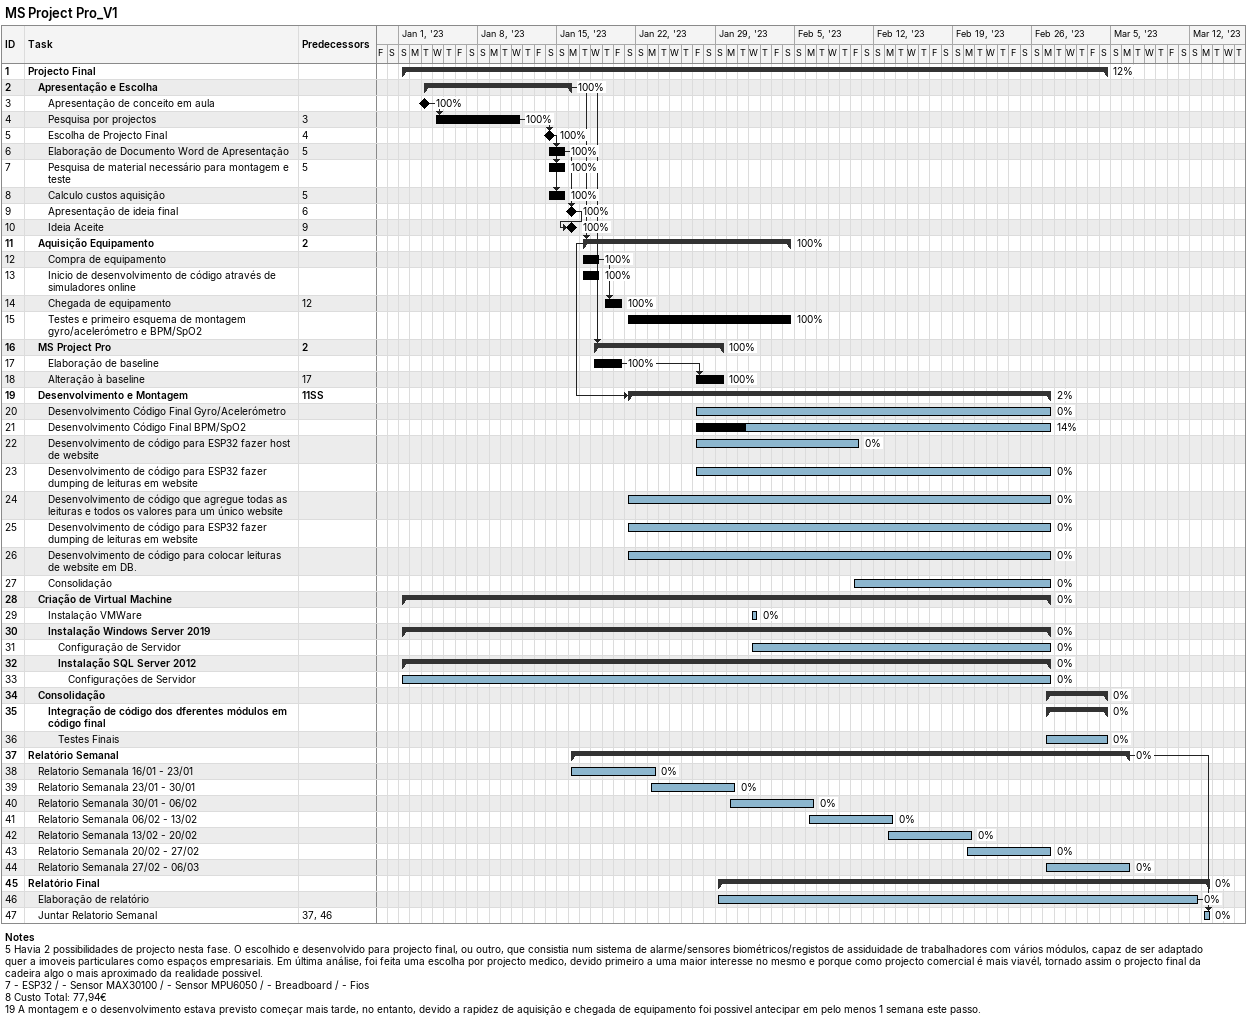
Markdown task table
MS Project Pro_V1

| ID | Level | Task | Start | Finish | Predecessors | % complete |
|---|---|---|---|---|---|---|
| 1 | 1 | **Projecto Final** | 2023-01-01 | 2023-03-04 |  | 12 |
| 2 | 2 | **Apresentação e Escolha** | 2023-01-03 | 2023-01-16 |  | 100 |
| 3 | 3 | Apresentação de conceito em aula (milestone) | 2023-01-03 | 2023-01-03 |  | 100 |
| 4 | 3 | Pesquisa por projectos | 2023-01-04 | 2023-01-11 | 3 | 100 |
| 5 | 3 | Escolha de Projecto Final (milestone) | 2023-01-14 | 2023-01-14 | 4 | 100 |
| 6 | 3 | Elaboração de Documento Word de Apresentação | 2023-01-14 | 2023-01-15 | 5 | 100 |
| 7 | 3 | Pesquisa de material necessário para montagem e teste | 2023-01-14 | 2023-01-15 | 5 | 100 |
| 8 | 3 | Calculo custos aquisição | 2023-01-14 | 2023-01-15 | 5 | 100 |
| 9 | 3 | Apresentação de ideia final (milestone) | 2023-01-16 | 2023-01-16 | 6 | 100 |
| 10 | 3 | Ideia Aceite (milestone) | 2023-01-16 | 2023-01-16 | 9 | 100 |
| 11 | 2 | **Aquisição Equipamento** | 2023-01-17 | 2023-02-04 | 2 | 100 |
| 12 | 3 | Compra de equipamento | 2023-01-17 | 2023-01-18 |  | 100 |
| 13 | 3 | Inicio de desenvolvimento de código através de simuladores online | 2023-01-17 | 2023-01-18 |  | 100 |
| 14 | 3 | Chegada de equipamento | 2023-01-19 | 2023-01-20 | 12 | 100 |
| 15 | 3 | Testes e primeiro esquema de montagem gyro/acelerómetro e BPM/SpO2 | 2023-01-21 | 2023-02-04 |  | 100 |
| 16 | 2 | **MS Project Pro** | 2023-01-18 | 2023-01-29 | 2 | 100 |
| 17 | 3 | Elaboração de baseline | 2023-01-18 | 2023-01-20 |  | 100 |
| 18 | 3 | Alteração à baseline | 2023-01-27 | 2023-01-29 | 17 | 100 |
| 19 | 2 | **Desenvolvimento e Montagem** | 2023-01-21 | 2023-02-27 | 11SS | 2 |
| 20 | 3 | Desenvolvimento Código Final Gyro/Acelerómetro | 2023-01-27 | 2023-02-27 |  | 0 |
| 21 | 3 | Desenvolvimento Código Final BPM/SpO2 | 2023-01-27 | 2023-02-27 |  | 14 |
| 22 | 3 | Desenvolvimento de código para ESP32 fazer host de website | 2023-01-27 | 2023-02-10 |  | 0 |
| 23 | 3 | Desenvolvimento de código para ESP32 fazer dumping de leituras em website | 2023-01-27 | 2023-02-27 |  | 0 |
| 24 | 3 | Desenvolvimento de código que agregue todas as leituras e todos os valores para um único website | 2023-01-21 | 2023-02-27 |  | 0 |
| 25 | 3 | Desenvolvimento de código para ESP32 fazer dumping de leituras em website | 2023-01-21 | 2023-02-27 |  | 0 |
| 26 | 3 | Desenvolvimento de código para colocar leituras de website em DB. | 2023-01-21 | 2023-02-27 |  | 0 |
| 27 | 3 | Consolidação | 2023-02-10 | 2023-02-27 |  | 0 |
| 28 | 2 | **Criação de Virtual Machine** | 2023-01-01 | 2023-02-27 |  | 0 |
| 29 | 3 | Instalação VMWare | 2023-02-01 | 2023-02-01 |  | 0 |
| 30 | 3 | **Instalação Windows Server 2019** | 2023-01-01 | 2023-02-27 |  | 0 |
| 31 | 4 | Configuração de Servidor | 2023-02-01 | 2023-02-27 |  | 0 |
| 32 | 4 | **Instalação SQL Server 2012** | 2023-01-01 | 2023-02-27 |  | 0 |
| 33 | 5 | Configurações de Servidor | 2023-01-01 | 2023-02-27 |  | 0 |
| 34 | 2 | **Consolidação** | 2023-02-27 | 2023-03-04 |  | 0 |
| 35 | 3 | **Integração de código dos dferentes módulos em código final** | 2023-02-27 | 2023-03-04 |  | 0 |
| 36 | 4 | Testes Finais | 2023-02-27 | 2023-03-04 |  | 0 |
| 37 | 1 | **Relatório Semanal** | 2023-01-16 | 2023-03-06 |  | 0 |
| 38 | 2 | Relatorio Semanala 16/01 - 23/01 | 2023-01-16 | 2023-01-23 |  | 0 |
| 39 | 2 | Relatorio Semanala 23/01 - 30/01 | 2023-01-23 | 2023-01-30 |  | 0 |
| 40 | 2 | Relatorio Semanala 30/01 - 06/02 | 2023-01-30 | 2023-02-06 |  | 0 |
| 41 | 2 | Relatorio Semanala 06/02 - 13/02 | 2023-02-06 | 2023-02-13 |  | 0 |
| 42 | 2 | Relatorio Semanala 13/02 - 20/02 | 2023-02-13 | 2023-02-20 |  | 0 |
| 43 | 2 | Relatorio Semanala 20/02 - 27/02 | 2023-02-20 | 2023-02-27 |  | 0 |
| 44 | 2 | Relatorio Semanala 27/02 - 06/03 | 2023-02-27 | 2023-03-06 |  | 0 |
| 45 | 1 | **Relatório Final** | 2023-01-29 | 2023-03-13 |  | 0 |
| 46 | 2 | Elaboração de relatório | 2023-01-29 | 2023-03-12 |  | 0 |
| 47 | 2 | Juntar Relatorio Semanal | 2023-03-13 | 2023-03-13 | 37, 46 | 0 |

Notes
- 5: Havia 2 possibilidades de projecto nesta fase. O escolhido e desenvolvido para projecto final, ou outro, que consistia num sistema de alarme/sensores biométricos/registos de assiduidade de trabalhadores com vários módulos, capaz de ser adaptado quer a imoveis particulares como espaços empresariais. Em última análise, foi feita uma escolha por projecto medico, devido primeiro a uma maior interesse no mesmo e porque como projecto comercial é mais viavél, tornado assim o projecto final da cadeira algo o mais aproximado da realidade possivel.
- 7: - ESP32 / - Sensor MAX30100 / - Sensor MPU6050 / - Breadboard / - Fios
- 8: Custo Total: 77,94€
- 19: A montagem e o desenvolvimento estava previsto começar mais tarde, no entanto, devido a rapidez de aquisição e chegada de equipamento foi possivel antecipar em pelo menos 1 semana este passo.
